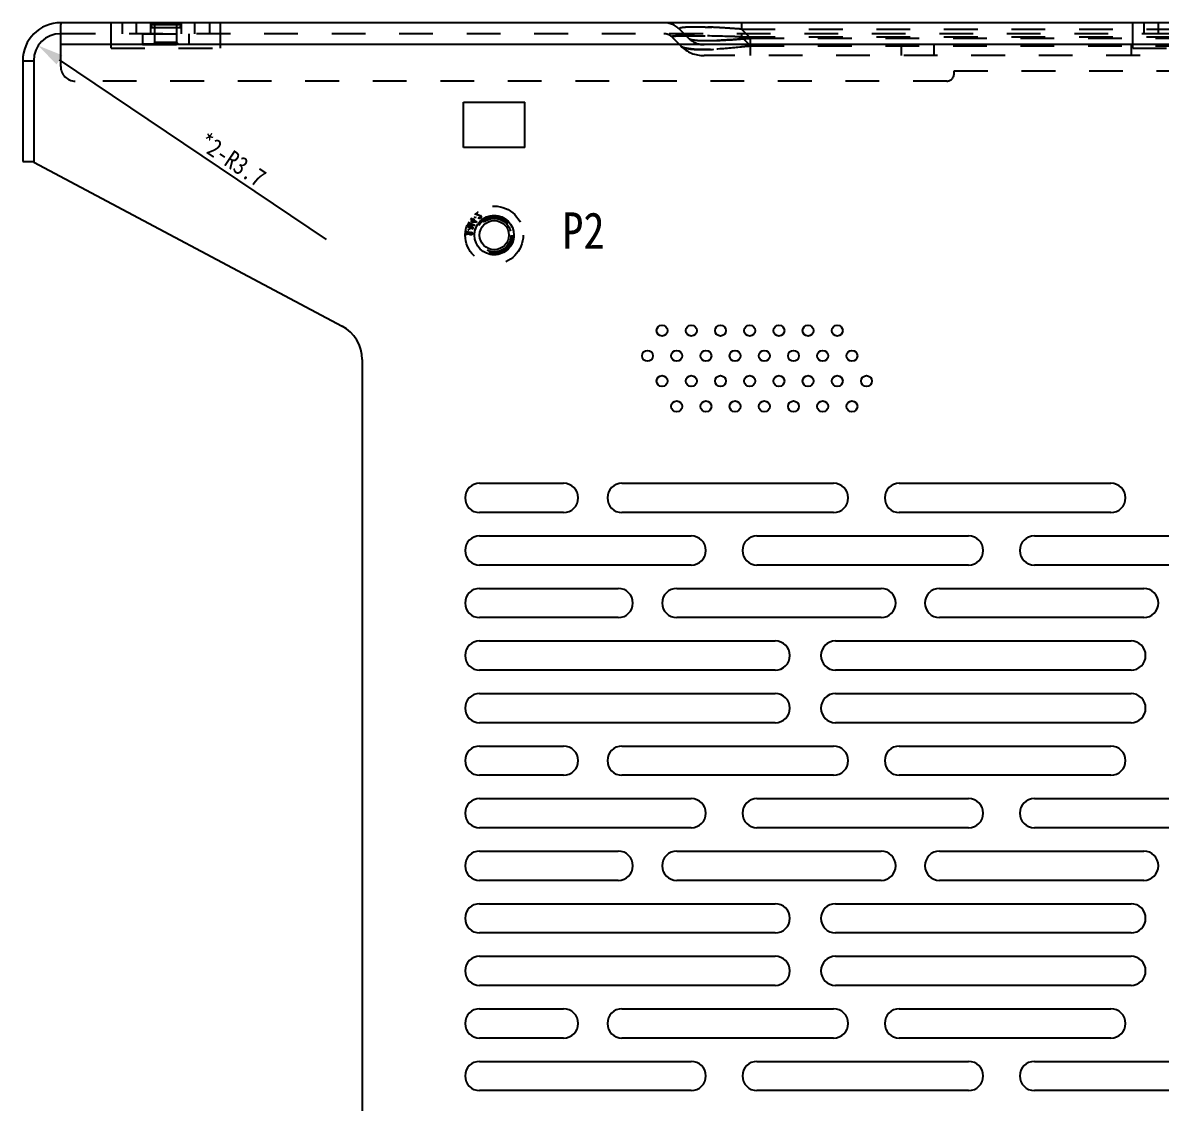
# Model space of a CAD drawing. Header units: millimetres. Extents: x -177 to 18421, y -5017 to 3255.
# Drawn here: x 14184.4 to 14340.3, y 1863.8 to 2011.7 of the extents above; entities that cross this region are included whole.
import ezdxf

# ---------------------------------------------------------------- set-up
doc = ezdxf.new("R2010")
doc.units = ezdxf.units.MM
doc.header["$LTSCALE"] = 46.255
doc.header["$PDMODE"] = 3
doc.header["$PDSIZE"] = 8
doc.linetypes.add('HIDDEN', pattern=[0.2, 0.1, -0.1])
doc.layers.get('0').update_dxf_attribs({"linetype": 'CONTINUOUS'})
doc.layers.get('Defpoints').update_dxf_attribs({"linetype": 'CONTINUOUS'})
for name, color, linetype in [('02___PRT_ALL_AXES', 7, 'CONTINUOUS'), ('03___PRT_ALL_CURVES', 7, 'CONTINUOUS'), ('DEFAULT_2', 8, 'HIDDEN')]:
    doc.layers.add(name, color=color, linetype=linetype)
doc.styles.get("Standard").update_dxf_attribs({"font": 'txt', "width": 0.85})
doc.dimstyles.new('DIMSTYLE_2', dxfattribs={"dimtxt": 2.5, "dimasz": 3.5, "dimexe": 1.5, "dimexo": 1, "dimtad": 1, "dimdsep": 46, "dimtxsty": 'Standard', "dimblk": '_FILLED', "dimcen": 0.09, "dimadec": 0, "dimazin": 0, "dimtp": 0.01, "dimtm": 0.01, "dimtfac": 1, "dimtofl": 0, "dimtmove": 0, "dimatfit": 3, "dimldrblk": '_FILLED', "dimfxl": 0, "dimtolj": 1, "dimarcsym": 0})

# ---------------------------------------------------------------- blocks, each defined once
blk = doc.blocks.new('_FILLED')
at = {"color": 0, "linetype": 'ByBlock'}
blk.add_solid([(0, 0), (-1, 0.214), (-1, -0.214)], dxfattribs=at)
blk = doc.blocks.new('*D192')
at = {"color": 0, "linetype": 'Continuous', "lineweight": -2, "transparency": 16777216}
blk.add_line((14226.02, 1981.94), (14189.44, 2006.56), dxfattribs=at)
at = {"layer": 'Defpoints', "color": 0, "linetype": 'Continuous', "transparency": 16777216}
for p in [(14186.54, 2008.52), (14189.61, 2006.45)]:
    blk.add_point(p, dxfattribs=at)
at = {"color": 0, "linetype": 'Continuous', "lineweight": -2, "transparency": 16777216, "xscale": 3.5, "yscale": 3.5, "zscale": 3.5, "rotation": 146.0511906048525}
blk.add_blockref('_FILLED', (14186.54, 2008.52), dxfattribs=at)
at = {"color": 0, "linetype": 'Continuous', "transparency": 16777216, "insert": (14209.62, 1996.75), "char_height": 2.5, "width": 29.75, "attachment_point": 1, "rotation": 326.0512}
blk.add_mtext('\\A1;*2-R3.7', dxfattribs=at)

msp = doc.modelspace()

# ---------------------------------------------------------------- linework, layer by layer
at = {"color": 7, "linetype": 'Continuous'}
for p, q in [((14189.608, 2011.653), (14189.608, 2011.433)), ((14184.408, 2006.453), (14185.908, 2006.453)), ((14184.408, 1992.654), (14185.908, 1992.654))]:
    msp.add_line(p, q, dxfattribs=at)
at = {"color": 3, "linetype": 'Continuous'}
for p, q in [((14638.408, 2011.653), (14189.608, 2011.653)), ((14189.608, 2008.653), (14189.608, 2011.433)), ((14638.408, 2008.653), (14189.608, 2008.653)), ((14184.408, 2006.453), (14184.408, 1992.654)), ((14185.908, 2006.453), (14185.908, 1992.554)), ((14244.808, 1994.553), (14244.808, 2000.753)), ((14244.808, 2000.753), (14253.208, 2000.753)), ((14253.208, 1994.553), (14253.208, 2000.753)), ((14253.208, 1994.553), (14244.808, 1994.553)), ((14185.908, 1992.554), (14228.15, 1970.094)), ((14230.908, 1965.503), (14230.908, 1759.603)), ((14247.008, 1948.553), (14258.508, 1948.553)), ((14266.508, 1948.553), (14295.508, 1948.553)), ((14304.508, 1948.553), (14333.508, 1948.553)), ((14258.508, 1944.553), (14247.008, 1944.553)), ((14295.508, 1944.553), (14266.508, 1944.553)), ((14333.508, 1944.553), (14304.508, 1944.553)), ((14247.008, 1941.353), (14276.008, 1941.353)), ((14285.008, 1941.353), (14314.008, 1941.353)), ((14323.008, 1941.353), (14352.008, 1941.353)), ((14276.008, 1937.353), (14247.008, 1937.353)), ((14314.008, 1937.353), (14285.008, 1937.353)), ((14352.008, 1937.353), (14323.008, 1937.353)), ((14247.008, 1934.153), (14266.008, 1934.153)), ((14274.008, 1934.153), (14302.008, 1934.153)), ((14310.008, 1934.153), (14338.008, 1934.153)), ((14266.008, 1930.153), (14247.008, 1930.153)), ((14302.008, 1930.153), (14274.008, 1930.153)), ((14338.008, 1930.153), (14310.008, 1930.153)), ((14247.008, 1926.953), (14287.508, 1926.953)), ((14295.758, 1926.953), (14336.258, 1926.953)), ((14287.508, 1922.953), (14247.008, 1922.953)), ((14336.258, 1922.953), (14295.758, 1922.953)), ((14247.008, 1919.753), (14287.508, 1919.753)), ((14295.758, 1919.753), (14336.258, 1919.753)), ((14287.508, 1915.753), (14247.008, 1915.753)), ((14336.258, 1915.753), (14295.758, 1915.753)), ((14247.008, 1912.553), (14258.508, 1912.553)), ((14266.508, 1912.553), (14295.508, 1912.553)), ((14304.508, 1912.553), (14333.508, 1912.553)), ((14258.508, 1908.553), (14247.008, 1908.553)), ((14295.508, 1908.553), (14266.508, 1908.553)), ((14333.508, 1908.553), (14304.508, 1908.553)), ((14247.008, 1905.353), (14276.008, 1905.353)), ((14285.008, 1905.353), (14314.008, 1905.353)), ((14323.008, 1905.353), (14352.008, 1905.353)), ((14276.008, 1901.353), (14247.008, 1901.353)), ((14314.008, 1901.353), (14285.008, 1901.353)), ((14352.008, 1901.353), (14323.008, 1901.353)), ((14247.008, 1898.153), (14266.008, 1898.153)), ((14274.008, 1898.153), (14302.008, 1898.153)), ((14310.008, 1898.153), (14338.008, 1898.153)), ((14266.008, 1894.153), (14247.008, 1894.153)), ((14302.008, 1894.153), (14274.008, 1894.153)), ((14338.008, 1894.153), (14310.008, 1894.153)), ((14247.008, 1890.953), (14287.508, 1890.953)), ((14295.758, 1890.953), (14336.258, 1890.953)), ((14287.508, 1886.953), (14247.008, 1886.953)), ((14336.258, 1886.953), (14295.758, 1886.953)), ((14247.008, 1883.753), (14287.508, 1883.753)), ((14295.758, 1883.753), (14336.258, 1883.753)), ((14287.508, 1879.753), (14247.008, 1879.753)), ((14336.258, 1879.753), (14295.758, 1879.753)), ((14247.008, 1876.553), (14258.508, 1876.553)), ((14266.508, 1876.553), (14295.508, 1876.553)), ((14304.508, 1876.553), (14333.508, 1876.553)), ((14258.508, 1872.553), (14247.008, 1872.553)), ((14295.508, 1872.553), (14266.508, 1872.553)), ((14333.508, 1872.553), (14304.508, 1872.553)), ((14247.008, 1869.353), (14276.008, 1869.353)), ((14285.008, 1869.353), (14314.008, 1869.353)), ((14323.008, 1869.353), (14352.008, 1869.353)), ((14276.008, 1865.353), (14247.008, 1865.353)), ((14314.008, 1865.353), (14285.008, 1865.353)), ((14352.008, 1865.353), (14323.008, 1865.353))]:
    msp.add_line(p, q, dxfattribs=at)
msp.add_circle((14249.008, 1982.553), 2.7, dxfattribs=at)
for centre, radius, start, end in [((14189.608, 2006.453), 5.2, 90, 180), ((14189.608, 2006.453), 3.7, 90, 180), ((14225.708, 1965.503), 5.2, 0, 62), ((14247.008, 1946.553), 2, 90, 270), ((14258.508, 1946.553), 2, 270, 90), ((14266.508, 1946.553), 2, 90, 270), ((14295.508, 1946.553), 2, 270, 90), ((14304.508, 1946.553), 2, 90, 270), ((14333.508, 1946.553), 2, 270, 90), ((14247.008, 1939.353), 2, 90, 270), ((14276.008, 1939.353), 2, 270, 90), ((14285.008, 1939.353), 2, 90, 270), ((14314.008, 1939.353), 2, 270, 90), ((14323.008, 1939.353), 2, 90, 270), ((14247.008, 1932.153), 2, 90, 270), ((14266.008, 1932.153), 2, 270, 90), ((14274.008, 1932.153), 2, 90, 270), ((14302.008, 1932.153), 2, 270, 90), ((14310.008, 1932.153), 2, 90, 270), ((14338.008, 1932.153), 2, 270, 90), ((14247.008, 1924.953), 2, 90, 270), ((14287.508, 1924.953), 2, 270, 90), ((14295.758, 1924.953), 2, 90, 270), ((14336.258, 1924.953), 2, 270, 90), ((14247.008, 1917.753), 2, 90, 270), ((14287.508, 1917.753), 2, 270, 90), ((14295.758, 1917.753), 2, 90, 270), ((14336.258, 1917.753), 2, 270, 90), ((14247.008, 1910.553), 2, 90, 270), ((14258.508, 1910.553), 2, 270, 90), ((14266.508, 1910.553), 2, 90, 270), ((14295.508, 1910.553), 2, 270, 90), ((14304.508, 1910.553), 2, 90, 270), ((14333.508, 1910.553), 2, 270, 90), ((14247.008, 1903.353), 2, 90, 270), ((14276.008, 1903.353), 2, 270, 90), ((14285.008, 1903.353), 2, 90, 270), ((14314.008, 1903.353), 2, 270, 90), ((14323.008, 1903.353), 2, 90, 270), ((14247.008, 1896.153), 2, 90, 270), ((14266.008, 1896.153), 2, 270, 90), ((14274.008, 1896.153), 2, 90, 270), ((14302.008, 1896.153), 2, 270, 90), ((14310.008, 1896.153), 2, 90, 270), ((14338.008, 1896.153), 2, 270, 90), ((14247.008, 1888.953), 2, 90, 270), ((14287.508, 1888.953), 2, 270, 90), ((14295.758, 1888.953), 2, 90, 270), ((14336.258, 1888.953), 2, 270, 90), ((14247.008, 1881.753), 2, 90, 270), ((14287.508, 1881.753), 2, 270, 90), ((14295.758, 1881.753), 2, 90, 270), ((14336.258, 1881.753), 2, 270, 90), ((14247.008, 1874.553), 2, 90, 270), ((14258.508, 1874.553), 2, 270, 90), ((14266.508, 1874.553), 2, 90, 270), ((14295.508, 1874.553), 2, 270, 90), ((14304.508, 1874.553), 2, 90, 270), ((14333.508, 1874.553), 2, 270, 90), ((14247.008, 1867.353), 2, 90, 270), ((14276.008, 1867.353), 2, 270, 90), ((14285.008, 1867.353), 2, 90, 270), ((14314.008, 1867.353), 2, 270, 90), ((14323.008, 1867.353), 2, 90, 270)]:
    msp.add_arc(centre, radius, start, end, dxfattribs=at)
at = {"layer": '02___PRT_ALL_AXES', "color": 8, "linetype": 'HIDDEN'}
for p, q in [((14201.898, 2011.523), (14201.898, 2011.393)), ((14201.898, 2011.523), (14206.118, 2011.523)), ((14201.898, 2011.393), (14202.098, 2011.003)), ((14201.898, 2011.393), (14206.118, 2011.393)), ((14201.898, 2011.003), (14201.898, 2010.153)), ((14201.898, 2011.003), (14206.118, 2011.003)), ((14201.908, 2011.653), (14201.908, 2010.153)), ((14206.108, 2011.653), (14201.908, 2011.653)), ((14202.508, 2008.953), (14202.508, 2011.523)), ((14205.508, 2008.953), (14205.508, 2011.523)), ((14206.118, 2011.393), (14205.918, 2011.003)), ((14206.108, 2011.653), (14206.108, 2010.153)), ((14206.118, 2011.523), (14206.118, 2011.393)), ((14206.118, 2011.003), (14206.118, 2010.153)), ((14200.833, 2010.153), (14200.833, 2008.653)), ((14200.833, 2010.153), (14207.183, 2010.153)), ((14207.183, 2010.153), (14207.183, 2008.653)), ((14200.833, 2008.653), (14207.183, 2008.653))]:
    msp.add_line(p, q, dxfattribs=at)
for radius in [3.975, 2.69, 2.49]:
    msp.add_circle((14249.008, 1982.553), radius, dxfattribs=at)
at = {"layer": '02___PRT_ALL_AXES', "color": 7, "linetype": 'Continuous'}
msp.add_circle((14249.008, 1982.553), 2, dxfattribs=at)
at = {"layer": '02___PRT_ALL_AXES', "color": 3, "linetype": 'Continuous'}
for centre in [(14272.008, 1969.481), (14276.008, 1969.481), (14280.008, 1969.481), (14284.008, 1969.481), (14288.008, 1969.481), (14292.008, 1969.481), (14296.008, 1969.481), (14270.008, 1966.017), (14274.008, 1966.017), (14278.008, 1966.017), (14282.008, 1966.017), (14286.008, 1966.017), (14290.008, 1966.017), (14294.008, 1966.017), (14298.008, 1966.017), (14272.008, 1962.553), (14276.008, 1962.553), (14280.008, 1962.553), (14284.008, 1962.553), (14288.008, 1962.553), (14292.008, 1962.553), (14296.008, 1962.553), (14300.008, 1962.553), (14274.008, 1959.089), (14278.008, 1959.089), (14282.008, 1959.089), (14286.008, 1959.089), (14290.008, 1959.089), (14294.008, 1959.089), (14298.008, 1959.089)]:
    msp.add_circle(centre, 0.75, dxfattribs=at)
at = {"layer": '03___PRT_ALL_CURVES', "color": 8, "linetype": 'HIDDEN'}
msp.add_line((14206.108, 2011.653), (14201.908, 2011.653), dxfattribs=at)
at = {"layer": 'DEFAULT_2', "color": 8, "linetype": 'HIDDEN'}
for p, q in [((14196.508, 2008.153), (14196.508, 2011.653)), ((14198.008, 2011.653), (14198.008, 2010.153)), ((14200.008, 2010.153), (14200.008, 2011.653)), ((14202.508, 2008.953), (14202.508, 2011.523)), ((14205.508, 2008.953), (14205.508, 2011.523)), ((14208.008, 2010.153), (14208.008, 2011.653)), ((14210.008, 2011.653), (14210.008, 2010.153)), ((14211.508, 2008.153), (14211.508, 2011.653)), ((14274.387, 2010.774), (14275.63, 2009.532)), ((14282.872, 2011.653), (14282.872, 2010.774)), ((14282.872, 2010.774), (14284.115, 2009.532)), ((14282.872, 2010.774), (14545.145, 2010.774)), ((14336.508, 2008.153), (14336.508, 2011.653)), ((14338.008, 2011.653), (14338.008, 2010.153)), ((14340.008, 2010.153), (14340.008, 2011.653)), ((14638.408, 2010.153), (14189.608, 2010.153)), ((14202.508, 2008.953), (14202.208, 2008.653)), ((14205.508, 2008.953), (14202.508, 2008.953)), ((14205.508, 2008.953), (14205.808, 2008.653)), ((14273.326, 2009.714), (14274.569, 2008.471)), ((14282.872, 2010.153), (14282.872, 2009.714)), ((14282.872, 2009.714), (14284.115, 2008.471)), ((14282.872, 2009.714), (14545.145, 2009.714)), ((14284.115, 2008.653), (14284.115, 2009.532)), ((14284.115, 2009.532), (14543.904, 2009.532)), ((14189.608, 2005.653), (14189.608, 2008.653)), ((14196.508, 2008.153), (14211.508, 2008.153)), ((14200.846, 2008.653), (14200.846, 2008.703)), ((14203.341, 2008.703), (14200.846, 2008.703)), ((14200.856, 2008.653), (14200.856, 2008.703)), ((14200.86, 2008.653), (14200.86, 2008.703)), ((14200.884, 2008.653), (14200.884, 2008.703)), ((14200.917, 2008.653), (14200.917, 2008.703)), ((14200.931, 2008.653), (14200.931, 2008.703)), ((14200.972, 2008.653), (14200.972, 2008.703)), ((14200.983, 2008.653), (14200.983, 2008.703)), ((14200.988, 2008.653), (14200.988, 2008.703)), ((14201.009, 2008.653), (14201.009, 2008.703)), ((14201.019, 2008.653), (14201.019, 2008.703)), ((14201.021, 2008.653), (14201.021, 2008.703)), ((14201.048, 2008.653), (14201.048, 2008.703)), ((14201.056, 2008.653), (14201.056, 2008.703)), ((14201.102, 2008.653), (14201.102, 2008.703)), ((14201.109, 2008.653), (14201.109, 2008.703)), ((14201.11, 2008.653), (14201.11, 2008.703)), ((14201.12, 2008.653), (14201.12, 2008.703)), ((14201.122, 2008.653), (14201.122, 2008.703)), ((14201.152, 2008.653), (14201.152, 2008.703)), ((14201.185, 2008.653), (14201.185, 2008.703)), ((14201.214, 2008.653), (14201.214, 2008.703)), ((14201.233, 2008.653), (14201.233, 2008.703)), ((14201.246, 2008.653), (14201.246, 2008.703)), ((14201.283, 2008.653), (14201.283, 2008.703)), ((14201.284, 2008.653), (14201.284, 2008.703)), ((14201.292, 2008.653), (14201.292, 2008.703)), ((14201.296, 2008.653), (14201.296, 2008.703)), ((14201.297, 2008.653), (14201.297, 2008.703)), ((14201.3, 2008.653), (14201.3, 2008.703)), ((14201.308, 2008.653), (14201.308, 2008.703)), ((14201.345, 2008.653), (14201.345, 2008.703)), ((14201.35, 2008.653), (14201.35, 2008.703)), ((14201.356, 2008.653), (14201.356, 2008.703)), ((14201.376, 2008.653), (14201.376, 2008.703)), ((14201.377, 2008.653), (14201.377, 2008.703)), ((14201.397, 2008.653), (14201.397, 2008.703)), ((14201.413, 2008.653), (14201.413, 2008.703)), ((14201.419, 2008.653), (14201.419, 2008.703)), ((14201.42, 2008.653), (14201.42, 2008.703)), ((14201.424, 2008.653), (14201.424, 2008.703)), ((14201.427, 2008.653), (14201.427, 2008.703)), ((14201.436, 2008.653), (14201.436, 2008.703)), ((14201.456, 2008.653), (14201.456, 2008.703)), ((14201.475, 2008.653), (14201.475, 2008.703)), ((14201.508, 2008.653), (14201.508, 2008.703)), ((14201.537, 2008.653), (14201.537, 2008.703)), ((14201.579, 2008.653), (14201.579, 2008.703)), ((14201.592, 2008.653), (14201.592, 2008.703)), ((14201.626, 2008.653), (14201.626, 2008.703)), ((14201.634, 2008.653), (14201.634, 2008.703)), ((14201.644, 2008.653), (14201.644, 2008.703)), ((14201.667, 2008.653), (14201.667, 2008.703)), ((14201.678, 2008.653), (14201.678, 2008.703)), ((14201.69, 2008.653), (14201.69, 2008.703)), ((14201.696, 2008.653), (14201.696, 2008.703)), ((14201.706, 2008.653), (14201.706, 2008.703)), ((14201.715, 2008.653), (14201.715, 2008.703)), ((14201.723, 2008.653), (14201.723, 2008.703)), ((14201.755, 2008.653), (14201.755, 2008.703)), ((14201.758, 2008.653), (14201.758, 2008.703)), ((14201.762, 2008.653), (14201.762, 2008.703)), ((14201.768, 2008.653), (14201.768, 2008.703)), ((14201.776, 2008.653), (14201.776, 2008.703)), ((14201.783, 2008.653), (14201.783, 2008.703)), ((14201.816, 2008.653), (14201.816, 2008.703)), ((14201.818, 2008.653), (14201.818, 2008.703)), ((14201.827, 2008.653), (14201.827, 2008.703)), ((14201.832, 2008.653), (14201.832, 2008.703)), ((14201.834, 2008.653), (14201.834, 2008.703)), ((14201.836, 2008.653), (14201.836, 2008.703)), ((14201.842, 2008.653), (14201.842, 2008.703)), ((14201.843, 2008.653), (14201.843, 2008.703)), ((14201.849, 2008.653), (14201.849, 2008.703)), ((14201.857, 2008.653), (14201.857, 2008.703)), ((14201.864, 2008.653), (14201.864, 2008.703)), ((14201.866, 2008.653), (14201.866, 2008.703)), ((14201.907, 2008.653), (14201.907, 2008.703)), ((14201.921, 2008.653), (14201.921, 2008.703)), ((14201.973, 2008.653), (14201.973, 2008.703)), ((14201.974, 2008.653), (14201.974, 2008.703)), ((14201.98, 2008.653), (14201.98, 2008.703)), ((14202.013, 2008.653), (14202.013, 2008.703)), ((14202.029, 2008.653), (14202.029, 2008.703)), ((14202.03, 2008.653), (14202.03, 2008.703)), ((14202.052, 2008.653), (14202.052, 2008.703)), ((14202.061, 2008.653), (14202.061, 2008.703)), ((14202.091, 2008.653), (14202.091, 2008.703)), ((14202.099, 2008.653), (14202.099, 2008.703)), ((14202.125, 2008.653), (14202.125, 2008.703)), ((14202.144, 2008.653), (14202.144, 2008.703)), ((14202.158, 2008.653), (14202.158, 2008.703)), ((14202.161, 2008.653), (14202.161, 2008.703)), ((14202.183, 2008.653), (14202.183, 2008.703)), ((14202.194, 2008.653), (14202.194, 2008.703)), ((14202.198, 2008.653), (14202.198, 2008.703)), ((14202.2, 2008.653), (14202.2, 2008.703)), ((14202.203, 2008.653), (14202.203, 2008.703)), ((14202.218, 2008.653), (14202.218, 2008.703)), ((14202.219, 2008.653), (14202.219, 2008.703)), ((14202.239, 2008.653), (14202.239, 2008.703)), ((14202.253, 2008.653), (14202.253, 2008.703)), ((14202.262, 2008.653), (14202.262, 2008.703)), ((14202.263, 2008.653), (14202.263, 2008.703)), ((14202.274, 2008.653), (14202.274, 2008.703)), ((14202.279, 2008.653), (14202.279, 2008.703)), ((14202.301, 2008.653), (14202.301, 2008.703)), ((14202.303, 2008.653), (14202.303, 2008.703)), ((14202.343, 2008.653), (14202.343, 2008.703)), ((14202.351, 2008.653), (14202.351, 2008.703)), ((14202.357, 2008.653), (14202.357, 2008.703)), ((14202.358, 2008.653), (14202.358, 2008.703)), ((14202.405, 2008.653), (14202.405, 2008.703)), ((14202.418, 2008.653), (14202.418, 2008.703)), ((14202.421, 2008.653), (14202.421, 2008.703)), ((14202.422, 2008.653), (14202.422, 2008.703)), ((14202.427, 2008.653), (14202.427, 2008.703)), ((14202.454, 2008.653), (14202.454, 2008.703)), ((14202.457, 2008.653), (14202.457, 2008.703)), ((14202.473, 2008.653), (14202.473, 2008.703)), ((14202.478, 2008.653), (14202.478, 2008.703)), ((14202.483, 2008.653), (14202.483, 2008.703)), ((14202.485, 2008.653), (14202.485, 2008.703)), ((14202.5, 2008.653), (14202.5, 2008.703)), ((14202.502, 2008.653), (14202.502, 2008.703)), ((14202.518, 2008.653), (14202.518, 2008.703)), ((14202.552, 2008.653), (14202.552, 2008.703)), ((14202.567, 2008.653), (14202.567, 2008.703)), ((14202.57, 2008.653), (14202.57, 2008.703)), ((14202.574, 2008.653), (14202.574, 2008.703)), ((14202.621, 2008.653), (14202.621, 2008.703)), ((14202.626, 2008.653), (14202.626, 2008.703)), ((14202.658, 2008.653), (14202.658, 2008.703)), ((14202.751, 2008.653), (14202.751, 2008.703)), ((14202.915, 2008.653), (14202.915, 2008.703)), ((14202.958, 2008.653), (14202.958, 2008.703)), ((14202.973, 2008.653), (14202.973, 2008.703)), ((14203.02, 2008.653), (14203.02, 2008.703)), ((14203.036, 2008.653), (14203.036, 2008.703)), ((14203.039, 2008.653), (14203.039, 2008.703)), ((14203.071, 2008.653), (14203.071, 2008.703)), ((14203.076, 2008.653), (14203.076, 2008.703)), ((14203.099, 2008.653), (14203.099, 2008.703)), ((14203.137, 2008.653), (14203.137, 2008.703)), ((14203.181, 2008.653), (14203.181, 2008.703)), ((14203.183, 2008.653), (14203.183, 2008.703)), ((14203.188, 2008.653), (14203.188, 2008.703)), ((14203.215, 2008.653), (14203.215, 2008.703)), ((14203.233, 2008.653), (14203.233, 2008.703)), ((14203.234, 2008.653), (14203.234, 2008.703)), ((14203.236, 2008.653), (14203.236, 2008.703)), ((14203.252, 2008.653), (14203.252, 2008.703)), ((14203.252, 2008.653), (14203.252, 2008.703)), ((14203.262, 2008.653), (14203.262, 2008.703)), ((14203.296, 2008.653), (14203.296, 2008.703)), ((14203.305, 2008.653), (14203.305, 2008.703)), ((14203.321, 2008.653), (14203.321, 2008.703)), ((14203.326, 2008.653), (14203.326, 2008.703)), ((14203.341, 2008.653), (14203.341, 2008.703)), ((14284.115, 2007.153), (14284.115, 2008.471)), ((14284.115, 2008.471), (14543.904, 2008.471)), ((14304.758, 2008.653), (14304.758, 2007.153)), ((14309.258, 2008.653), (14309.258, 2007.153)), ((14336.258, 2008.653), (14336.258, 2007.153)), ((14336.508, 2008.153), (14351.508, 2008.153)), ((14550.266, 2007.153), (14277.751, 2007.153)), ((14312.008, 2004.653), (14312.008, 2005.053)), ((14312.008, 2005.053), (14364.508, 2005.053)), ((14311.008, 2003.653), (14191.608, 2003.653)), ((14246.737, 1985.693), (14246.466, 1985.472)), ((14246.674, 1985.77), (14246.737, 1985.693)), ((14245.967, 1983.534), (14245.302, 1983.99)), ((14245.339, 1984.082), (14246.135, 1983.951)), ((14246.135, 1983.951), (14245.41, 1984.242)), ((14245.419, 1983.996), (14246.178, 1983.489)), ((14246.318, 1983.837), (14245.419, 1983.996)), ((14245.443, 1984.31), (14246.36, 1983.941)), ((14246.004, 1984.673), (14245.758, 1984.841)), ((14245.802, 1984.902), (14246.046, 1984.735)), ((14245.834, 1984.426), (14246.004, 1984.673)), ((14245.939, 1984.353), (14245.834, 1984.426)), ((14246.583, 1984.276), (14245.939, 1984.353)), ((14246.109, 1984.601), (14245.989, 1984.426)), ((14245.989, 1984.426), (14246.442, 1984.372)), ((14246.046, 1984.735), (14246.117, 1984.838)), ((14246.442, 1984.372), (14246.109, 1984.601)), ((14246.117, 1984.838), (14246.222, 1984.766)), ((14246.222, 1984.766), (14246.151, 1984.663)), ((14246.151, 1984.663), (14246.625, 1984.338)), ((14246.303, 1984.951), (14246.424, 1985.079)), ((14246.381, 1984.878), (14246.303, 1984.951)), ((14246.389, 1985.409), (14246.326, 1985.486)), ((14246.501, 1985.006), (14246.381, 1984.878)), ((14246.996, 1985.218), (14246.389, 1985.409)), ((14246.424, 1985.079), (14246.501, 1985.006)), ((14246.466, 1985.472), (14247.004, 1985.307)), ((14246.625, 1984.338), (14246.583, 1984.276)), ((14246.815, 1984.905), (14246.864, 1984.945)), ((14246.879, 1984.847), (14246.815, 1984.905)), ((14246.864, 1984.945), (14246.924, 1984.911)), ((14246.971, 1984.813), (14246.879, 1984.847)), ((14246.924, 1984.911), (14246.979, 1984.902)), ((14247.037, 1984.812), (14246.971, 1984.813)), ((14246.979, 1984.902), (14247.041, 1984.925)), ((14247.069, 1985.167), (14246.996, 1985.218)), ((14247.004, 1985.307), (14247.064, 1985.273)), ((14247.118, 1984.85), (14247.037, 1984.812)), ((14247.041, 1984.925), (14247.08, 1984.957)), ((14247.064, 1985.273), (14247.127, 1985.215)), ((14247.096, 1985.134), (14247.069, 1985.167)), ((14247.08, 1984.957), (14247.115, 1985.013)), ((14247.117, 1985.069), (14247.096, 1985.134)), ((14247.115, 1985.013), (14247.117, 1985.069)), ((14247.157, 1984.882), (14247.118, 1984.85)), ((14247.127, 1985.215), (14247.154, 1985.182)), ((14247.154, 1985.182), (14247.198, 1985.108)), ((14247.202, 1984.946), (14247.157, 1984.882)), ((14247.198, 1985.108), (14247.214, 1985.01)), ((14247.214, 1985.01), (14247.202, 1984.946)), ((14245.057, 1982.742), (14245.041, 1982.804)), ((14245.049, 1982.906), (14245.075, 1982.966)), ((14245.116, 1982.674), (14245.057, 1982.742)), ((14245.075, 1982.966), (14245.121, 1983.012)), ((14245.219, 1982.629), (14245.116, 1982.674)), ((14245.121, 1983.012), (14245.21, 1983.056)), ((14245.176, 1982.895), (14245.168, 1982.796)), ((14245.168, 1982.796), (14245.186, 1982.744)), ((14245.201, 1982.944), (14245.176, 1982.895)), ((14245.186, 1982.744), (14245.246, 1982.702)), ((14245.247, 1982.978), (14245.201, 1982.944)), ((14245.21, 1983.056), (14245.297, 1983.074)), ((14246.136, 1983.385), (14245.219, 1983.754)), ((14245.303, 1982.61), (14245.219, 1982.629)), ((14245.242, 1983.825), (14245.967, 1983.534)), ((14245.246, 1982.702), (14245.309, 1982.684)), ((14245.312, 1982.998), (14245.247, 1982.978)), ((14245.297, 1983.074), (14245.403, 1983.066)), ((14245.309, 1982.684), (14245.303, 1982.61)), ((14245.376, 1982.993), (14245.312, 1982.998)), ((14245.437, 1982.963), (14245.376, 1982.993)), ((14245.403, 1983.066), (14245.486, 1983.034)), ((14245.477, 1982.922), (14245.437, 1982.963)), ((14245.463, 1983.271), (14245.506, 1983.441)), ((14245.566, 1983.245), (14245.463, 1983.271)), ((14245.494, 1982.871), (14245.477, 1982.922)), ((14245.486, 1983.034), (14245.567, 1982.978)), ((14245.488, 1982.796), (14245.494, 1982.871)), ((14245.506, 1982.744), (14245.488, 1982.796)), ((14245.506, 1983.441), (14245.609, 1983.415)), ((14245.544, 1982.691), (14245.506, 1982.744)), ((14245.625, 1982.635), (14245.544, 1982.691)), ((14245.609, 1983.415), (14245.566, 1983.245)), ((14245.567, 1982.978), (14245.605, 1982.925)), ((14245.605, 1982.925), (14245.622, 1982.861)), ((14245.622, 1982.861), (14245.616, 1982.786)), ((14245.616, 1982.786), (14245.634, 1982.747)), ((14245.709, 1982.616), (14245.625, 1982.635)), ((14245.634, 1982.747), (14245.674, 1982.706)), ((14245.674, 1982.706), (14245.736, 1982.689)), ((14245.794, 1982.609), (14245.709, 1982.616)), ((14245.736, 1982.689), (14245.779, 1982.685)), ((14245.779, 1982.685), (14245.843, 1982.693)), ((14245.88, 1982.615), (14245.794, 1982.609)), ((14245.818, 1982.921), (14245.824, 1982.995)), ((14245.86, 1982.905), (14245.818, 1982.921)), ((14245.824, 1982.995), (14245.887, 1982.978)), ((14245.843, 1982.693), (14245.889, 1982.727)), ((14245.9, 1982.877), (14245.86, 1982.905)), ((14245.969, 1982.658), (14245.88, 1982.615)), ((14245.887, 1982.978), (14245.969, 1982.934)), ((14245.889, 1982.727), (14245.913, 1982.763)), ((14245.919, 1982.838), (14245.9, 1982.877)), ((14245.913, 1982.763), (14245.919, 1982.838)), ((14245.969, 1982.934), (14246.028, 1982.879)), ((14246.015, 1982.705), (14245.969, 1982.658)), ((14246.04, 1982.753), (14246.015, 1982.705)), ((14246.028, 1982.879), (14246.045, 1982.815)), ((14246.045, 1982.815), (14246.04, 1982.753)), ((14246.178, 1983.489), (14246.136, 1983.385)), ((14246.36, 1983.941), (14246.318, 1983.837))]:
    msp.add_line(p, q, dxfattribs=at)
msp.add_circle((14249.008, 1982.553), 2.3, dxfattribs=at)
for centre, radius, start, end in [((14272.266, 2008.653), 3, 45, 90), ((14272.266, 2008.653), 1.5, 45, 90), ((14277.751, 2011.653), 3, 225, 270), ((14274.142, 2119.218), 110.139, 274.56638, 275.19531), ((14277.751, 2011.653), 4.5, 225, 270), ((14191.608, 2005.653), 2, 180, 270), ((14311.008, 2004.653), 1, 270, 0)]:
    msp.add_arc(centre, radius, start, end, dxfattribs=at)
for points, knots in [([(14282.872, 2010.774), (14282.288, 2010.819), (14281.124, 2010.904), (14279.415, 2011.008), (14277.82, 2011.08), (14276.454, 2011.109), (14275.509, 2011.096), (14274.948, 2011.052), (14274.673, 2011.016), (14274.492, 2010.967), (14274.376, 2010.922), (14274.334, 2010.835), (14274.369, 2010.792), (14274.387, 2010.774)], [0, 0, 0, 0, 0.2027901, 0.403222, 0.5921213, 0.7547068, 0.8755998, 0.9183211, 0.9496741, 0.9708856, 0.9836723, 0.9912353, 1, 1, 1, 1]), ([(14274.387, 2010.774), (14274.369, 2010.792), (14274.334, 2010.835), (14274.376, 2010.922), (14274.492, 2010.967), (14274.673, 2011.016), (14274.948, 2011.052), (14275.509, 2011.096), (14276.454, 2011.109), (14277.82, 2011.08), (14279.415, 2011.008), (14281.124, 2010.904), (14282.288, 2010.819), (14282.872, 2010.774)], [0, 0, 0, 0, 0.0087673, 0.0163293, 0.0291176, 0.0503295, 0.0816817, 0.1243983, 0.245286, 0.4078699, 0.5967712, 0.7972074, 1, 1, 1, 1]), ([(14273.326, 2009.714), (14273.305, 2009.736), (14273.434, 2009.805), (14273.558, 2009.802), (14273.814, 2009.839), (14274.141, 2009.852), (14274.793, 2009.876), (14276.432, 2009.883), (14279.212, 2009.834), (14281.594, 2009.759), (14282.872, 2009.714)], [0, 0, 0, 0, 0.0096988, 0.0254503, 0.0502182, 0.0849239, 0.1302837, 0.2531467, 0.5994279, 1, 1, 1, 1]), ([(14275.105, 2009.875), (14274.81, 2009.872), (14274.322, 2009.856), (14273.789, 2009.845), (14273.494, 2009.793), (14273.393, 2009.795), (14273.309, 2009.731), (14273.326, 2009.714)], [0, 0, 0, 0, 0.488021, 0.8018174, 0.8987852, 0.9603332, 1, 1, 1, 1]), ([(14276.434, 2009.875), (14276.313, 2009.876), (14275.87, 2009.878), (14275.427, 2009.878), (14275.105, 2009.875)], [0, 0, 0, 0, 0.2735659, 1, 1, 1, 1]), ([(14284.115, 2009.532), (14283.059, 2009.436), (14281.101, 2009.284), (14278.789, 2009.188), (14277.278, 2009.213), (14276.492, 2009.271), (14275.97, 2009.363), (14275.7, 2009.462), (14275.63, 2009.532)], [0, 0, 0, 0, 0.3722792, 0.6898743, 0.8118697, 0.9036838, 0.9652452, 1, 1, 1, 1]), ([(14275.63, 2009.532), (14275.683, 2009.478), (14275.874, 2009.393), (14276.476, 2009.258), (14277.027, 2009.229), (14277.447, 2009.215)], [0, 0, 0, 0, 0.1222139, 0.3233433, 1, 1, 1, 1]), ([(14282.872, 2009.714), (14282.306, 2009.734), (14280.16, 2009.806), (14278.014, 2009.862), (14276.434, 2009.875)], [0, 0, 0, 0, 0.2640546, 1, 1, 1, 1]), ([(14277.447, 2009.215), (14277.572, 2009.211), (14278.133, 2009.197), (14278.694, 2009.204), (14279.13, 2009.215)], [0, 0, 0, 0, 0.2226243, 1, 1, 1, 1]), ([(14279.13, 2009.215), (14279.42, 2009.222), (14280.681, 2009.267), (14281.941, 2009.351), (14282.91, 2009.429)], [0, 0, 0, 0, 0.2294549, 1, 1, 1, 1]), ([(14274.569, 2008.471), (14274.665, 2008.375), (14274.994, 2008.22), (14276.011, 2008.001), (14277.933, 2007.946), (14280.789, 2008.095), (14282.951, 2008.326), (14284.115, 2008.471)], [0, 0, 0, 0, 0.0422909, 0.10898, 0.3244928, 0.6352889, 1, 1, 1, 1]), ([(14276.74, 2007.996), (14276.253, 2008.018), (14275.528, 2008.083), (14274.753, 2008.287), (14274.569, 2008.471)], [0, 0, 0, 0, 0.6521622, 1, 1, 1, 1]), ([(14278.637, 2007.996), (14278.464, 2007.99), (14277.831, 2007.973), (14277.199, 2007.975), (14276.74, 2007.996)], [0, 0, 0, 0, 0.2743308, 1, 1, 1, 1]), ([(14284.115, 2008.471), (14283.629, 2008.41), (14281.808, 2008.199), (14279.98, 2008.042), (14278.637, 2007.996)], [0, 0, 0, 0, 0.2670399, 1, 1, 1, 1])]:
    msp.add_open_spline(points, degree=3, knots=knots, dxfattribs=at)

# ---------------------------------------------------------------- texts
at = {"color": 2, "linetype": 'Continuous', "insert": (14258.339, 1985.679), "char_height": 5, "width": 8.5, "attachment_point": 1, "line_spacing_factor": 0.9}
msp.add_mtext('P2', dxfattribs=at)

# ---------------------------------------------------------------- dimensions: what is measured, and where the dimension line sits
at = {"color": 2, "linetype": 'Continuous'}
dim = msp.add_radius_dim(center=(14189.608, 2006.453), mpoint=(14186.539, 2008.519), text='*2-<>', dimstyle='DIMSTYLE_2', dxfattribs=at)
dim.commit()
dim.dimension.update_dxf_attribs({"geometry": '*D192', "text_midpoint": (14220.211, 1985.851), "dimtype": 164})

doc.saveas('drawing.dxf')
